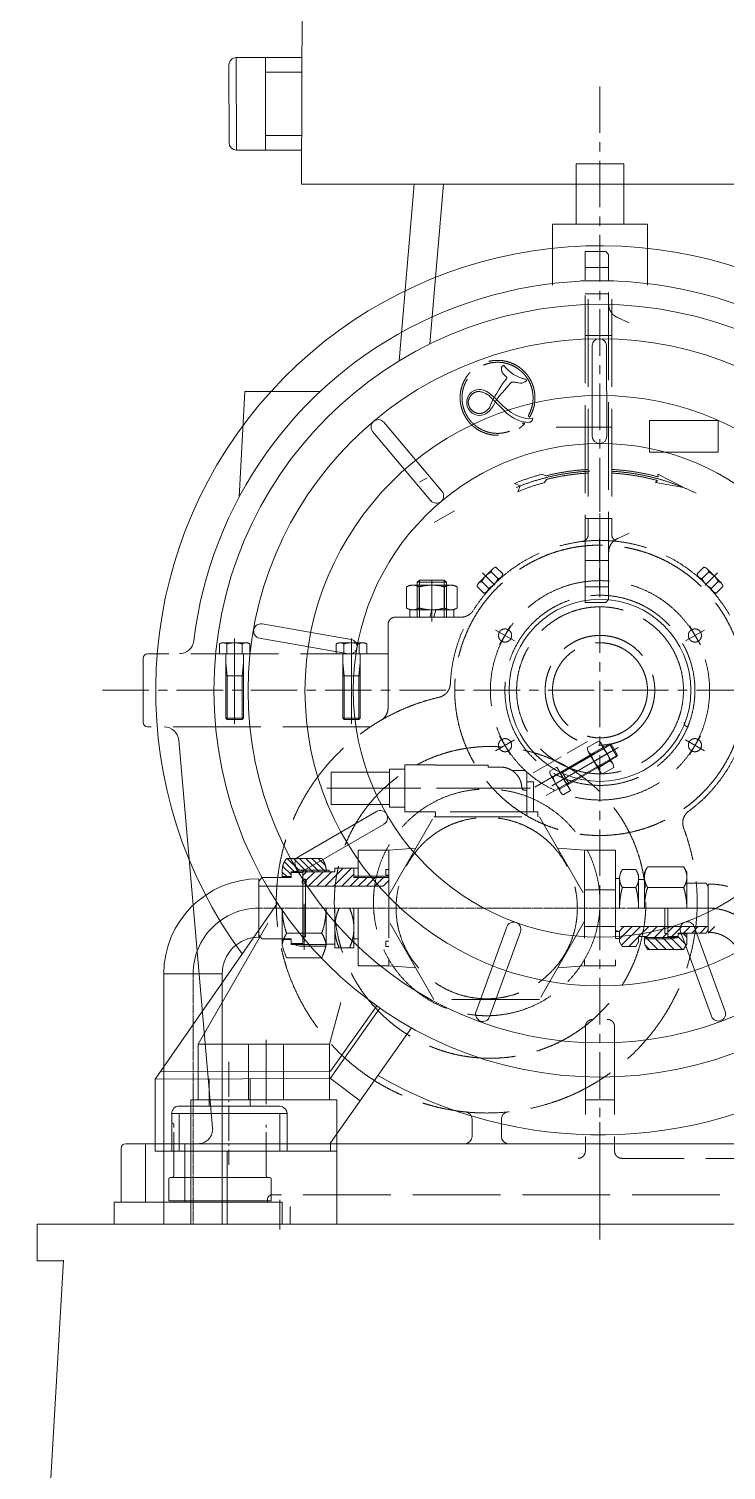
# Model space of a CAD drawing. Header units: millimetres. Extents: x 1925 to 561113, y 7411 to 433459.
# Drawn here: x 129742 to 141861, y 122444 to 147476 of the extents above; entities that cross this region are included whole.
import ezdxf

# ---------------------------------------------------------------- set-up
doc = ezdxf.new("R2010")
doc.units = ezdxf.units.MM
doc.header["$LTSCALE"] = 25.4
for name, pattern in [('ACAD_ISO02W100', [15, 12, -3]), ('ACAD_ISO04W100', [30, 24, -3, 0, -3]), ('CENTER', [50.8, 31.75, -6.35, 6.35, -6.35]), ('CHAIN', [0.7087, 0.4724, -0.0591, 0.1181, -0.0591]), ('EB_DASHDOTDOT', [45, 30, -3, 3, -3, 3, -3])]:
    doc.linetypes.add(name, pattern=pattern)
for name, color, linetype, lineweight in [('CAXA0', 7, 'Continuous', 5), ('CAXA1', 5, 'CENTER', 5), ('CAXA3', 7, 'Continuous', 5), ('图层1', 1, 'ACAD_ISO04W100', 5), ('虚线', 6, 'ACAD_ISO02W100', 5)]:
    doc.layers.add(name, color=color, linetype=linetype, lineweight=lineweight)

msp = doc.modelspace()

# ---------------------------------------------------------------- linework, layer by layer
at = {"color": 7, "lineweight": 5}
for p, q in [((134491.34, 147975.61), (134482.71, 144776.92)), ((134488.64, 146976.62), (133345.91, 146976.71)), ((133348.74, 145370.2), (133347.21, 146976.71)), ((133855.2, 145370.23), (133855.21, 146976.67)), ((133221.73, 145496.93), (133218.9, 146849.45)), ((134488.62, 146722.62), (133855.21, 146722.67)), ((134484.29, 145624.27), (133855.2, 145624.23)), ((134484.31, 145370.27), (133348.74, 145370.2)), ((139255.09, 145131.85), (140080.59, 145131.85)), ((139255.09, 145131.85), (139255.09, 144084.11)), ((140080.59, 145131.85), (140080.59, 144084.11)), ((136149.85, 144776.92), (134482.71, 144776.92)), ((143136.03, 144781.76), (136149.85, 144776.92)), ((136438.18, 144776.92), (136177.81, 141709.36)), ((136947.23, 144777.47), (136712.53, 142002.64)), ((138842.34, 144084.11), (138842.34, 143023.66)), ((138842.34, 144084.11), (140493.34, 144084.11)), ((140493.34, 144084.11), (140493.34, 143023.66)), ((139767.19, 143607.92), (139411.59, 143607.92)), ((139411.59, 143119.45), (139411.59, 143607.92)), ((139767.19, 143607.92), (139817.99, 143557.12)), ((139817.99, 143103.13), (139817.99, 143557.12)), ((139529.6, 141973.91), (139532.56, 140400.01)), ((139783.47, 141968.25), (139786.54, 140401.89)), ((133494.04, 141180.16), (133397.85, 139344.84)), ((134807.59, 141180.16), (133494.04, 141180.16)), ((135714.14, 140484.57), (136728.09, 139280.78)), ((135912.25, 140643.41), (136921.45, 139445.48)), ((136530.52, 139602.68), (136662.5, 139678.88)), ((133798.32, 137140.16), (135341.42, 136871.19)), ((133748.65, 136891.13), (135299.16, 136620.73)), ((131730.36, 136546.47), (131730.36, 135429.14)), ((132347.44, 135121.08), (132936.33, 128390.09)), ((138972.59, 134560.09), (139835.97, 135058.56)), ((139015.11, 134562.64), (139861.99, 135051.59)), ((139448.29, 134992.96), (139643.35, 135105.58)), ((139662.41, 134583.18), (139464.43, 134926.08)), ((139709.34, 134991.28), (139514.28, 134878.66)), ((139891.17, 134715.26), (139693.2, 135058.16)), ((139861.99, 135051.59), (139835.97, 135058.56)), ((139835.97, 135058.56), (139962.97, 134838.59)), ((139861.99, 135051.59), (139969.94, 134864.61)), ((139099.59, 134340.12), (139962.97, 134838.59)), ((139123.06, 134375.67), (139969.94, 134864.61)), ((139841.32, 134762.68), (139646.27, 134650.06)), ((139969.94, 134864.61), (139962.97, 134838.59)), ((138794.02, 134581.28), (138918.77, 134653.3)), ((138807.32, 134521.22), (138983.3, 134216.42)), ((138852.68, 134479.68), (138977.43, 134551.7)), ((138918.77, 134653.3), (139153.41, 134246.9)), ((138972.59, 134560.09), (139099.59, 134340.12)), ((139005.58, 134579.14), (139132.58, 134359.17)), ((139712.26, 134535.76), (139907.31, 134648.38)), ((138970, 134276.48), (139094.75, 134348.5)), ((139028.66, 134174.88), (139153.41, 134246.9)), ((134430.79, 133097.7), (135785.77, 133883.54)), ((134552.83, 132875.01), (135914.39, 133664.52)), ((133790.39, 132739.22), (133739.59, 132668.25)), ((133739.59, 132714.65), (133739.59, 131699.89)), ((131937.5, 129233.21), (134063.29, 132293.33)), ((132682.86, 129841.08), (133894.06, 131945.03)), ((133536.39, 131672.43), (133554.54, 131672.43)), ((133790.51, 131672.43), (133739.59, 131743.57)), ((133790.51, 131672.43), (134145.99, 131672.43)), ((137513.75, 130407.54), (138046.59, 131880.49)), ((137750.37, 130315.39), (138285.9, 131795.39)), ((141604.63, 130328.44), (141066.01, 131799.3)), ((141845.12, 130409.95), (141304.04, 131887.93)), ((132087.81, 131062.87), (133102.56, 131062.87)), ((132087.81, 131062.87), (132087.81, 126716.88)), ((132087.81, 131062.87), (132848.56, 131062.87)), ((133102.56, 131062.87), (133102.56, 126716.88)), ((134968.85, 129841.08), (135161.89, 130567.76)), ((134981.51, 129244.1), (135841.31, 130470.05)), ((134982.14, 129371.1), (135787.54, 130507.78)), ((134983.74, 128126.5), (136389.76, 130127.14)), ((132682.86, 129841.08), (134968.85, 129841.08)), ((132682.86, 128875.89), (132682.86, 129841.08)), ((134968.85, 128875.89), (134968.85, 129841.08)), ((134982.59, 129244.1), (131937.5, 129233.21)), ((131937.5, 129233.21), (131937.5, 127986.8)), ((134982.14, 129371.1), (132025.94, 129360.53)), ((132875.53, 129241.95), (132875.59, 128766.58)), ((133585.65, 129242.67), (133586.89, 128765.54)), ((134982.59, 129244.1), (135499.72, 128860.7)), ((134102.62, 128764.78), (132353.64, 128767.35)), ((135095.85, 128875.95), (132555.59, 128875.95)), ((132555.59, 128875.95), (132555.59, 126716.88)), ((135095.85, 128875.95), (135095.85, 126716.88)), ((134229.42, 128639.07), (132226.46, 128640.35)), ((132226.46, 128640.35), (132226.46, 127986.8)), ((132353.64, 128640.27), (132353.64, 127986.8)), ((134102.43, 128639.15), (134101.47, 127986.8)), ((134229.42, 128639.07), (134229.42, 127986.8)), ((137445.35, 128539.58), (137445.35, 128240.95)), ((137953.35, 128539.57), (137953.35, 128240.95)), ((131349.36, 128037.75), (131349.36, 127097.95)), ((150259.54, 128113.95), (131425.56, 128113.95)), ((131937.5, 127986.8), (134983.88, 127986.8)), ((135095.85, 127986.95), (132555.59, 127986.95)), ((133190.59, 127986.95), (133190.59, 126716.88)), ((134983.74, 128126.5), (134983.88, 127986.8)), ((132174.59, 127123.28), (132174.59, 127504.28)), ((132199.99, 127529.68), (133927.19, 127529.68)), ((133889.09, 127529.68), (133927.19, 127529.68)), ((133952.59, 127123.28), (133952.59, 127504.28)), ((131222.36, 127097.97), (131222.36, 126716.88)), ((133063.74, 127097.97), (131222.36, 127097.97)), ((131501.45, 127097.88), (131222.36, 127097.88)), ((133063.86, 127097.95), (131349.36, 127097.95)), ((134143.36, 127097.95), (131730.36, 127097.95)), ((132174.59, 127123.28), (133952.59, 127123.28)), ((133889.36, 127148.75), (133889.36, 127097.95)), ((134143.36, 127097.97), (134143.36, 126716.88)), ((134282.79, 126716.88), (134282.79, 127021.68)), ((129888.55, 126716.88), (129888.55, 126081.88)), ((129888.65, 126716.89), (129888.65, 126081.89)), ((151351.6, 126716.89), (129888.65, 126716.89)), ((152113.6, 126716.88), (130269.55, 126716.88)), ((131844.39, 126716.88), (134282.79, 126716.88)), ((130344.61, 126092.03), (129741.62, 115794.91)), ((129888.65, 126081.88), (130344.01, 126081.88))]:
    msp.add_line(p, q, dxfattribs=at)
for centre, radius in [((139667.86, 135980.18), 6708.5), ((139667.86, 135980.18), 6114.98), ((139667.86, 135980.18), 5126.51), ((139667.84, 135987.79), 4287.11), ((139667.84, 135987.79), 1580.79)]:
    msp.add_circle(centre, radius, dxfattribs=at)
for centre, radius, start, end in [((133345.9, 146849.71), 127, 89.99533, 180.11998), ((133348.73, 145497.2), 127, 180.11998, 270.003609), ((139667.84, 135987.79), 7721.58, 68.524524, 216.36046), ((139667.74, 135987.93), 7111.99, 58.997281, 173.068094), ((139667.84, 135987.79), 7721.58, 240.011552, 64.225427), ((139656.47, 141968.16), 127, 2.81785, 177.400947), ((135815.03, 140561.71), 127, 42.81785, 217.400947), ((139659.54, 140401.89), 127, 180, 0), ((136824.16, 139363.85), 127, 220, 40), ((133776.36, 137015.07), 127, 82.81785, 257.400947), ((132355.6, 136876.93), 254, 270, 353.068094), ((135319.36, 136746.12), 127, 260, 80), ((131806.56, 136546.47), 76.2, 90, 180), ((131806.56, 135429.14), 76.2, 180, 270), ((132094.41, 135098.94), 254, 5, 90), ((139569.74, 134986.88), 121.6, 177.132768, 242.867232), ((139587.89, 134997.36), 121.6, 357.132768, 62.867232), ((139396.24, 134658.11), 457.2, 13.221345, 46.778655), ((139959.37, 134983.23), 457.2, 193.221345, 226.778655), ((139785.87, 134654.46), 121.6, 357.132768, 62.867232), ((138895.82, 134572.32), 102.19, 174.969964, 245.030036), ((139225.26, 134559.32), 381, 192.066067, 227.933933), ((139767.71, 134643.98), 121.6, 177.132768, 242.867232), ((139071.8, 134267.52), 102.19, 174.969964, 245.030036), ((135849.27, 133773.55), 127, 300, 120), ((134494.38, 132987.76), 127, 122.81785, 297.400947), ((133739.59, 131062.87), 1651.78, 90, 180), ((138165.93, 131837.06), 127, 340, 160), ((141185.35, 131842.73), 127, 20, 200), ((133739.59, 131062.87), 637.03, 90, 180), ((135448.04, 131901.81), 1347.46, 194.916912, 204.529246), ((137633.12, 130364.19), 127, 162.81785, 337.400947), ((141723.93, 130371.97), 127, 202.81785, 17.400947), ((132353.46, 128640.35), 127, 89.915813, 180), ((134102.43, 128637.78), 127, 0.581041, 89.915813), ((137318.35, 128539.58), 127, 0, 84.221715), ((138080.35, 128539.57), 127, 95.777372, 179.999999), ((132238.09, 128444.08), 25.4, 0, 90), ((132683.29, 128367.95), 254, 270, 5), ((137318.35, 128240.95), 127, 270, 0), ((138080.35, 128240.95), 127, 180, 270), ((131425.56, 128037.75), 76.2, 90, 180), ((132199.99, 127504.28), 25.4, 90, 180), ((132238.09, 127555.08), 25.4, 270, 0), ((133889.09, 127555.08), 25.4, 180, 270), ((133927.19, 127504.28), 25.4, 0, 90), ((133965.56, 127148.75), 76.2, 90, 180)]:
    msp.add_arc(centre, radius, start, end, dxfattribs=at)
at = {"color": 7, "lineweight": 5, "ltscale": 3}
msp.add_arc((133739.59, 131062.87), 1143, 90, 180.000001, dxfattribs=at)
at = {"layer": 'CAXA0', "color": 7, "linetype": 'Continuous', "lineweight": 5}
for p, q in [((134298.39, 132787.15), (134154.37, 132931.16)), ((134352.17, 132841.12), (134183.18, 133010.12)), ((134437.7, 132863.35), (134231.63, 133069.42)), ((134542.6, 132866.22), (134339.4, 133069.42)), ((134650.36, 132866.22), (134447.16, 133069.42)), ((134758.12, 132866.22), (134554.92, 133069.42)), ((134865.89, 132866.22), (134662.69, 133069.42)), ((134896.61, 132943.26), (134770.45, 133069.42)), ((134225.85, 132751.92), (134145.99, 132831.78)), ((134501.59, 132770.69), (134569.18, 132838.28)), ((134570.54, 132838.28), (134542.6, 132866.22)), ((134558.42, 132683.84), (134712.87, 132838.28)), ((134605.09, 132586.82), (134856.55, 132838.28)), ((134678.3, 132838.28), (134650.36, 132866.22)), ((134748.77, 132586.82), (135000.23, 132838.28)), ((134786.06, 132838.28), (134758.12, 132866.22)), ((134893.83, 132838.28), (134865.89, 132866.22)), ((134892.46, 132586.82), (135204.36, 132898.73)), ((135036.14, 132586.82), (135348.05, 132898.73)), ((135060.39, 132898.44), (135060.68, 132898.73)), ((135179.83, 132586.82), (135390.59, 132797.58)), ((135323.51, 132586.82), (135475.91, 132739.22)), ((135467.19, 132586.82), (135619.59, 132739.22)), ((135610.88, 132586.82), (135763.28, 132739.22)), ((135754.56, 132586.82), (135906.96, 132739.22)), ((135898.24, 132586.82), (135997.64, 132686.22)), ((139934.64, 131881.65), (139939.89, 131886.91)), ((139998.24, 131801.58), (140083.58, 131886.91)), ((140007.81, 131667.46), (140227.26, 131886.91)), ((140043.59, 131559.55), (140370.94, 131886.91)), ((140166.91, 131537.75), (140338.05, 131708.89)), ((140339.47, 131710.32), (140516.07, 131886.91)), ((140487.13, 131672.08), (140477.72, 131681.51)), ((140487.13, 131672.08), (140477.72, 131681.51)), ((140477.75, 131704.9), (140659.75, 131886.91)), ((140672.38, 131486.5), (140487.13, 131672.08)), ((140672.38, 131486.5), (140487.13, 131672.08)), ((140630.81, 131671.96), (140605.44, 131697.38)), ((140630.81, 131671.96), (140605.44, 131697.38)), ((140613.9, 131697.37), (140792.86, 131876.33)), ((140816.07, 131486.37), (140630.81, 131671.96)), ((140816.07, 131486.37), (140630.81, 131671.96)), ((140774.5, 131671.83), (140749.12, 131697.25)), ((140774.5, 131671.83), (140749.12, 131697.25)), ((140757.45, 131697.24), (140827.24, 131767.03)), ((140959.75, 131486.24), (140774.5, 131671.83)), ((140959.75, 131486.24), (140774.5, 131671.83)), ((140846.12, 131787.35), (140945.68, 131886.91)), ((140916.62, 131673.26), (140892.8, 131697.12)), ((140916.62, 131673.26), (140892.8, 131697.12)), ((141103.43, 131486.11), (140916.62, 131673.26)), ((141103.43, 131486.11), (140916.62, 131673.26)), ((140917.33, 131714.88), (141089.36, 131886.91)), ((141166.88, 131566.36), (141023.85, 131709.65)), ((141166.88, 131566.36), (141023.85, 131709.65)), ((141176.24, 131700.8), (141116.73, 131760.42)), ((141176.24, 131700.8), (141116.73, 131760.42)), ((141119.24, 131773.1), (141233.05, 131886.91)), ((141262.77, 131772.95), (141376.73, 131886.91)), ((141406.3, 131772.79), (141520.42, 131886.91)), ((141549.83, 131772.64), (141664.1, 131886.91)), ((140528.7, 131486.63), (140449.16, 131566.31)), ((140528.7, 131486.63), (140449.16, 131566.31))]:
    msp.add_line(p, q, dxfattribs=at)
at = {"layer": 'CAXA1', "lineweight": 5}
for p, q in [((139667.84, 146476.21), (139667.84, 127748.64)), ((131020.09, 135987.79), (148315.6, 135987.79))]:
    msp.add_line(p, q, dxfattribs=at)
at = {"layer": 'CAXA1', "linetype": 'CENTER', "lineweight": 5, "ltscale": 3}
for p, q in [((139911.29, 143097.77), (139337.09, 143097.77)), ((138829.32, 134330.72), (139981.96, 134996.2)), ((139546.56, 134744.9), (139858.18, 134924.81)), ((139566.5, 134903.09), (138532.64, 134306.19)), ((133863.95, 129917.28), (133863.95, 128799.69)), ((139667.72, 128489.36), (139667.72, 126450.9)), ((134104.99, 126621.62), (134104.99, 127140.82)), ((139667.59, 126717.09), (139667.59, 126450.86))]:
    msp.add_line(p, q, dxfattribs=at)
at = {"layer": 'CAXA3', "color": 7, "lineweight": 5}
for p, q in [((138972.59, 134560.09), (139015.11, 134562.64)), ((139099.59, 134340.12), (139123.06, 134375.67))]:
    msp.add_line(p, q, dxfattribs=at)
at = {"layer": 'CAXA3', "color": 7, "linetype": 'EB_DASHDOTDOT', "lineweight": 5}
for p, q in [((132263.49, 127555.08), (132263.49, 128444.08)), ((133863.69, 127555.08), (133863.69, 128444.08))]:
    msp.add_line(p, q, dxfattribs=at)
at = {"layer": '图层1', "color": 7, "lineweight": 5}
msp.add_line((133216.26, 129537.3), (133216.26, 127748.64), dxfattribs=at)
at = {"layer": '虚线', "color": 7, "lineweight": 5, "ltscale": 5}
for p, q in [((139817.99, 143328.52), (139411.59, 143328.52)), ((139411.59, 137511.93), (139411.59, 143116.02)), ((139411.59, 137509.78), (139411.59, 143097.77)), ((139817.99, 137562.73), (139817.99, 143121.38)), ((139817.99, 137562.73), (139817.99, 143103.13)), ((139817.99, 142871.32), (139411.59, 142871.32)), ((139464.54, 142780.56), (139464.54, 138698.23)), ((139870.94, 142780.56), (139870.94, 138698.48)), ((139974.97, 142461.39), (140173.6, 142370.59)), ((139870.94, 142147.42), (139411.59, 142147.42)), ((137955.52, 141576.35), (137955.49, 141572.4)), ((137955.49, 141572.4), (137955.59, 141568.27)), ((137955.69, 141580.13), (137955.52, 141576.35)), ((137955.59, 141568.27), (137955.82, 141563.95)), ((137956, 141583.75), (137955.69, 141580.13)), ((137955.82, 141563.95), (137956.19, 141559.41)), ((137956.44, 141587.21), (137956, 141583.75)), ((137956.19, 141559.41), (137957.15, 141551.24)), ((137957.02, 141590.51), (137956.44, 141587.21)), ((137957.74, 141593.67), (137957.02, 141590.51)), ((137957.15, 141551.24), (137958.45, 141543.4)), ((137958.6, 141596.67), (137957.74, 141593.67)), ((137958.45, 141543.4), (137959.22, 141539.6)), ((137959.59, 141599.52), (137958.6, 141596.67)), ((137959.22, 141539.6), (137960.08, 141535.88)), ((137960.73, 141602.22), (137959.59, 141599.52)), ((137960.08, 141535.88), (137961.03, 141532.23)), ((137962, 141604.77), (137960.73, 141602.22)), ((137961.03, 141532.23), (137962.06, 141528.67)), ((137963.41, 141607.17), (137962, 141604.77)), ((137962.06, 141528.67), (137963.18, 141525.18)), ((137963.18, 141525.18), (137964.39, 141521.76)), ((137964.96, 141609.42), (137963.41, 141607.17)), ((137964.39, 141521.76), (137965.68, 141518.43)), ((137966.65, 141611.52), (137964.96, 141609.42)), ((137965.68, 141518.43), (137967.06, 141515.16)), ((137969.22, 141614.18), (137966.65, 141611.52)), ((137967.06, 141515.16), (137968.52, 141511.97)), ((137968.52, 141511.97), (137970.08, 141508.86)), ((137972.16, 141616.7), (137969.22, 141614.18)), ((137970.08, 141508.86), (137971.72, 141505.82)), ((137971.72, 141505.82), (137973.44, 141502.85)), ((137975.44, 141619.07), (137972.16, 141616.7)), ((137973.44, 141502.85), (137975.3, 141499.89)), ((137975.3, 141499.89), (137977.28, 141496.93)), ((137979.06, 141621.26), (137975.44, 141619.07)), ((137977.28, 141496.93), (137979.41, 141493.96)), ((137983, 141623.27), (137979.06, 141621.26)), ((137979.41, 141493.96), (137981.68, 141490.98)), ((137981.68, 141490.98), (137984.1, 141487.98)), ((137987.22, 141625.07), (137983, 141623.27)), ((137984.1, 141487.98), (137986.68, 141484.95)), ((137986.68, 141484.95), (137992.36, 141478.73)), ((137991.68, 141626.65), (137987.22, 141625.07)), ((137996.3, 141627.99), (137991.68, 141626.65)), ((137992.36, 141478.73), (137998.12, 141472.88)), ((137996.3, 141627.99), (138006.26, 141615.98)), ((137998.12, 141472.88), (138004.78, 141466.52)), ((138004.78, 141466.52), (138010.97, 141460.84)), ((138006.26, 141615.98), (138016.46, 141604.18)), ((138010.97, 141460.84), (138028.43, 141445.11)), ((138016.46, 141604.18), (138026.89, 141592.62)), ((138026.89, 141592.62), (138037.53, 141581.32)), ((138028.43, 141445.11), (138042.02, 141432.56)), ((138037.53, 141581.32), (138048.38, 141570.27)), ((138048.38, 141570.27), (138059.43, 141559.49)), ((138059.43, 141559.49), (138070.68, 141548.98)), ((138070.68, 141548.98), (138082.1, 141538.76)), ((138082.1, 141538.76), (138093.71, 141528.83)), ((138093.71, 141528.83), (138105.48, 141519.2)), ((138105.48, 141519.2), (138117.4, 141509.87)), ((138117.4, 141509.87), (138129.48, 141500.85)), ((138129.48, 141500.85), (138141.71, 141492.15)), ((138141.71, 141492.15), (138154.07, 141483.76)), ((138154.07, 141483.76), (138166.56, 141475.71)), ((138166.56, 141475.71), (138179.18, 141467.97)), ((138179.18, 141467.97), (138190.82, 141461.2)), ((138190.82, 141461.2), (138202.64, 141454.64)), ((138202.64, 141454.64), (138214.65, 141448.31)), ((138214.65, 141448.31), (138226.84, 141442.2)), ((138226.84, 141442.2), (138239.21, 141436.32)), ((138239.21, 141436.32), (138251.75, 141430.67)), ((138251.75, 141430.67), (138264.45, 141425.26)), ((137435.25, 141163.53), (137476.17, 141190.45)), ((137476.17, 141190.45), (137521.05, 141207.79)), ((137521.05, 141207.79), (137566.71, 141214.33)), ((137566.71, 141214.33), (137605.3, 141211.22)), ((137605.3, 141211.22), (137645.82, 141200.29)), ((137645.82, 141200.29), (137688.44, 141181.51)), ((137688.44, 141181.51), (137733.83, 141154.61)), ((137913.97, 141216.51), (137890.27, 141178.16)), ((137944.25, 141263.22), (137913.97, 141216.51)), ((137975.69, 141309.27), (137944.25, 141263.22)), ((138110.68, 141323.54), (137974.26, 141163.14)), ((138008.29, 141354.68), (137975.69, 141309.27)), ((138042.02, 141399.39), (138008.29, 141354.68)), ((138112.09, 141324.27), (138107.46, 141320.23)), ((138116.83, 141327.96), (138112.09, 141324.27)), ((138121.66, 141331.27), (138116.83, 141327.96)), ((138126.53, 141334.16), (138121.66, 141331.27)), ((138131.39, 141336.61), (138126.53, 141334.16)), ((138136.23, 141338.63), (138131.39, 141336.61)), ((138141.03, 141340.19), (138136.23, 141338.63)), ((138143.41, 141340.8), (138141.03, 141340.19)), ((138145.78, 141341.29), (138143.41, 141340.8)), ((138149.81, 141341.89), (138145.78, 141341.29)), ((138154.04, 141342.2), (138149.81, 141341.89)), ((138158.51, 141342.25), (138154.04, 141342.2)), ((138163.3, 141342.03), (138158.51, 141342.25)), ((138168.03, 141341.58), (138163.3, 141342.03)), ((138173.3, 141340.9), (138168.03, 141341.58)), ((138190.57, 141338.05), (138173.3, 141340.9)), ((138203.44, 141336.22), (138190.57, 141338.05)), ((138231.58, 141332.79), (138203.44, 141336.22)), ((138243.45, 141331.03), (138231.58, 141332.79)), ((138287.92, 141323.93), (138245.58, 141330.81)), ((138264.45, 141425.26), (138277.3, 141420.08)), ((138277.3, 141420.08), (138290.31, 141415.14)), ((138316.34, 141325.02), (138287.92, 141323.93)), ((138290.31, 141415.14), (138303.46, 141410.44)), ((138303.46, 141410.44), (138316.75, 141405.98)), ((138362.06, 141344.8), (138316.34, 141325.02)), ((138316.75, 141405.98), (138330.16, 141401.77)), ((138330.16, 141401.77), (138343.69, 141397.82)), ((138343.69, 141397.82), (138357.34, 141394.11)), ((138357.34, 141394.11), (138371.08, 141390.66)), ((138388.1, 141361.99), (138362.06, 141344.8)), ((138371.08, 141390.66), (138384.92, 141387.47)), ((138384.92, 141387.47), (138393.09, 141376.53)), ((138393.09, 141376.53), (138388.1, 141361.99)), ((137352.18, 140971.2), (137355.79, 141027.38)), ((137362.09, 140917.43), (137352.18, 140971.2)), ((137355.79, 141027.38), (137372.62, 141081.45)), ((137372.62, 141081.45), (137401.31, 141129.01)), ((137379.08, 140987.91), (137379.28, 140994.97)), ((137379.22, 140980.95), (137379.08, 140987.91)), ((137379.67, 140973.94), (137379.22, 140980.95)), ((137379.28, 140994.97), (137379.79, 141002.09)), ((137380.43, 140966.91), (137379.67, 140973.94)), ((137379.79, 141002.09), (137380.63, 141009.25)), ((137381.52, 140959.86), (137380.43, 140966.91)), ((137380.63, 141009.25), (137381.8, 141016.45)), ((137382.92, 140952.8), (137381.52, 140959.86)), ((137381.8, 141016.45), (137383.29, 141023.67)), ((137384.63, 140945.74), (137382.92, 140952.8)), ((137383.29, 141023.67), (137385.1, 141030.9)), ((137386.65, 140938.7), (137384.63, 140945.74)), ((137385.1, 141030.9), (137387.22, 141038.13)), ((137388.99, 140931.69), (137386.65, 140938.7)), ((137387.22, 141038.13), (137389.65, 141045.34)), ((137391.62, 140924.7), (137388.99, 140931.69)), ((137389.65, 141045.34), (137392.4, 141052.52)), ((137392.4, 141052.52), (137395.44, 141059.64)), ((137395.44, 141059.64), (137398.78, 141066.71)), ((137398.78, 141066.71), (137402.41, 141073.69)), ((137401.31, 141129.01), (137435.25, 141163.53)), ((137402.41, 141073.69), (137406.31, 141080.56)), ((137406.31, 141080.56), (137410.48, 141087.32)), ((137410.48, 141087.32), (137414.9, 141093.94)), ((137414.9, 141093.94), (137419.58, 141100.41)), ((137419.58, 141100.41), (137424.49, 141106.72)), ((137424.49, 141106.72), (137429.62, 141112.84)), ((137429.62, 141112.84), (137434.96, 141118.76)), ((137434.96, 141118.76), (137440.49, 141124.45)), ((137440.49, 141124.45), (137446.2, 141129.91)), ((137446.2, 141129.91), (137452.07, 141135.11)), ((137452.07, 141135.11), (137458.09, 141140.05)), ((137458.09, 141140.05), (137464.23, 141144.71)), ((137464.23, 141144.71), (137470.48, 141149.08)), ((137470.48, 141149.08), (137476.84, 141153.15)), ((137476.84, 141153.15), (137483.27, 141156.9)), ((137483.27, 141156.9), (137489.78, 141160.34)), ((137489.78, 141160.34), (137496.35, 141163.46)), ((137496.35, 141163.46), (137502.95, 141166.24)), ((137502.95, 141166.24), (137509.59, 141168.69)), ((137509.59, 141168.69), (137516.24, 141170.79)), ((137516.24, 141170.79), (137522.17, 141172.38)), ((137522.17, 141172.38), (137528.19, 141173.72)), ((137528.19, 141173.72), (137534.31, 141174.82)), ((137534.31, 141174.82), (137540.52, 141175.68)), ((137540.52, 141175.68), (137546.82, 141176.29)), ((137546.82, 141176.29), (137553.22, 141176.66)), ((137553.22, 141176.66), (137559.7, 141176.79)), ((137559.7, 141176.79), (137566.27, 141176.67)), ((137566.27, 141176.67), (137579.68, 141175.71)), ((137579.68, 141175.71), (137593.43, 141173.78)), ((137593.43, 141173.78), (137607.5, 141170.87)), ((137607.5, 141170.87), (137621.88, 141166.99)), ((137621.88, 141166.99), (137636.61, 141162.13)), ((137636.61, 141162.13), (137651.6, 141156.31)), ((137651.6, 141156.31), (137666.83, 141149.53)), ((137666.83, 141149.53), (137682.25, 141141.82)), ((137682.25, 141141.82), (137697.85, 141133.19)), ((137697.85, 141133.19), (137713.53, 141123.68)), ((137713.53, 141123.68), (137729.23, 141113.33)), ((137729.23, 141113.33), (137744.84, 141102.21)), ((137733.83, 141154.61), (137812.27, 141093.18)), ((137763.33, 140937.94), (137744.84, 140896.47)), ((137782.61, 140979.07), (137763.33, 140937.94)), ((137802.63, 141019.75), (137782.61, 140979.07)), ((137823.44, 141060.05), (137802.63, 141019.75)), ((137871.95, 141035.17), (137803.09, 140916.27)), ((137812.27, 141093.18), (137849.3, 141056.49)), ((137845, 141099.92), (137823.44, 141060.05)), ((137867.27, 141139.28), (137845, 141099.92)), ((137849.3, 141056.49), (137973.44, 140934.11)), ((137890.27, 141178.16), (137867.27, 141139.28)), ((137910.66, 141088.07), (137871.95, 141035.17)), ((137974.26, 141163.14), (137910.66, 141088.07)), ((137973.44, 140934.11), (138019.16, 140894.59)), ((137381.94, 140873.71), (137362.09, 140917.43)), ((137411.54, 140834.47), (137381.94, 140873.71)), ((137394.56, 140917.76), (137391.62, 140924.7)), ((137397.79, 140910.89), (137394.56, 140917.76)), ((137401.31, 140904.09), (137397.79, 140910.89)), ((137405.1, 140897.38), (137401.31, 140904.09)), ((137409.17, 140890.77), (137405.1, 140897.38)), ((137413.51, 140884.29), (137409.17, 140890.77)), ((137448.95, 140802.25), (137411.54, 140834.47)), ((137418.09, 140877.94), (137413.51, 140884.29)), ((137422.94, 140871.71), (137418.09, 140877.94)), ((137428.03, 140865.64), (137422.94, 140871.71)), ((137433.34, 140859.75), (137428.03, 140865.64)), ((137438.86, 140854.05), (137433.34, 140859.75)), ((137444.57, 140848.56), (137438.86, 140854.05)), ((137450.47, 140843.29), (137444.57, 140848.56)), ((137491.68, 140779.21), (137448.95, 140802.25)), ((137456.53, 140838.25), (137450.47, 140843.29)), ((137462.75, 140833.45), (137456.53, 140838.25)), ((137469.1, 140828.91), (137462.75, 140833.45)), ((137475.58, 140824.63), (137469.1, 140828.91)), ((137482.16, 140820.63), (137475.58, 140824.63)), ((137488.85, 140816.92), (137482.16, 140820.63)), ((137495.61, 140813.49), (137488.85, 140816.92)), ((137531.09, 140767.58), (137491.68, 140779.21)), ((137502.44, 140810.37), (137495.61, 140813.49)), ((137509.32, 140807.55), (137502.44, 140810.37)), ((137516.24, 140805.03), (137509.32, 140807.55)), ((137523.13, 140802.85), (137516.24, 140805.03)), ((137530.11, 140800.96), (137523.13, 140802.85)), ((137537.17, 140799.35), (137530.11, 140800.96)), ((137572.58, 140763.34), (137531.09, 140767.58)), ((137544.3, 140798.02), (137537.17, 140799.35)), ((137551.49, 140796.99), (137544.3, 140798.02)), ((137558.72, 140796.26), (137551.49, 140796.99)), ((137565.98, 140795.81), (137558.72, 140796.26)), ((137573.27, 140795.66), (137565.98, 140795.81)), ((137614.14, 140766.7), (137572.58, 140763.34)), ((137580.56, 140795.81), (137573.27, 140795.66)), ((137587.84, 140796.26), (137580.56, 140795.81)), ((137595.09, 140796.99), (137587.84, 140796.26)), ((137602.31, 140798.03), (137595.09, 140796.99)), ((137609.48, 140799.35), (137602.31, 140798.03)), ((137616.59, 140800.96), (137609.48, 140799.35)), ((137653.68, 140777.51), (137614.14, 140766.7)), ((137623.61, 140802.86), (137616.59, 140800.96)), ((137630.54, 140805.03), (137623.61, 140802.86)), ((137638.61, 140807.97), (137630.54, 140805.03)), ((137646.62, 140811.31), (137638.61, 140807.97)), ((137654.56, 140815.07), (137646.62, 140811.31)), ((137685.22, 140792.49), (137653.68, 140777.51)), ((137662.43, 140819.23), (137654.56, 140815.07)), ((137670.2, 140823.78), (137662.43, 140819.23)), ((137677.87, 140828.73), (137670.2, 140823.78)), ((137685.41, 140834.05), (137677.87, 140828.73)), ((137715.59, 140813.03), (137685.22, 140792.49)), ((137692.82, 140839.73), (137685.41, 140834.05)), ((137700.08, 140845.78), (137692.82, 140839.73)), ((137707.17, 140852.17), (137700.08, 140845.78)), ((137714.06, 140858.88), (137707.17, 140852.17)), ((137720.73, 140865.89), (137714.06, 140858.88)), ((137744.47, 140838.9), (137715.59, 140813.03)), ((137727.17, 140873.18), (137720.73, 140865.89)), ((137733.35, 140880.72), (137727.17, 140873.18)), ((137739.25, 140888.5), (137733.35, 140880.72)), ((137744.84, 140896.47), (137739.25, 140888.5)), ((137771.34, 140869.65), (137744.47, 140838.9)), ((137803.09, 140916.27), (137771.34, 140869.65)), ((137977.42, 140871.25), (138000.39, 140845.91)), ((138000.39, 140845.91), (138025.06, 140821.45)), ((138019.16, 140894.59), (138042.02, 140875.46)), ((138025.06, 140821.45), (138051.36, 140797.94)), ((138042.02, 140875.46), (138126.07, 140812.04)), ((138051.36, 140797.94), (138079.21, 140775.44)), ((138079.21, 140775.44), (138108.56, 140754.02)), ((138108.56, 140754.02), (138139.26, 140733.76)), ((138126.07, 140812.04), (138202.8, 140767.28)), ((138139.26, 140733.76), (138171.22, 140714.73)), ((138171.22, 140714.73), (138204.3, 140697.01)), ((138202.8, 140767.28), (138279.3, 140736.24)), ((138204.3, 140697.01), (138232.64, 140683.37)), ((138232.64, 140683.37), (138259.58, 140671.88)), ((138279.3, 140736.24), (138364.87, 140713.58)), ((138364.87, 140713.58), (138432.49, 140704.99)), ((138432.49, 140704.99), (138467.22, 140706.88)), ((138467.22, 140706.88), (138503.33, 140713.58)), ((138487.24, 140672.66), (138491.16, 140679.14)), ((138491.16, 140679.14), (138494.7, 140686.25)), ((138494.7, 140686.25), (138497.79, 140693.88)), ((138497.79, 140693.88), (138500.38, 140701.93)), ((138500.38, 140701.93), (138502.42, 140710.21)), ((138259.58, 140671.88), (138285.64, 140662.33)), ((138285.64, 140662.33), (138311.07, 140654.65)), ((138311.07, 140654.65), (138336.16, 140648.73)), ((138336.16, 140648.73), (138360.95, 140644.59)), ((138360.95, 140644.59), (138385.57, 140642.21)), ((138385.57, 140642.21), (138410.08, 140641.58)), ((138410.08, 140641.58), (138430.87, 140642.64)), ((138430.87, 140642.64), (138439.7, 140643.84)), ((138439.7, 140643.84), (138447.73, 140645.52)), ((138447.73, 140645.52), (138455.12, 140647.71)), ((138455.12, 140647.71), (138461.84, 140650.41)), ((138461.84, 140650.41), (138467.93, 140653.64)), ((138467.93, 140653.64), (138473.4, 140657.42)), ((138473.4, 140657.42), (138478.32, 140661.77)), ((138478.32, 140661.77), (138482.95, 140666.86)), ((138482.95, 140666.86), (138487.24, 140672.66)), ((139870.94, 140559.92), (138909.02, 140559.92)), ((140525.46, 140673.8), (140525.46, 140121.75)), ((141721.79, 140673.8), (140525.46, 140673.8)), ((141721.79, 140121.75), (141721.79, 140673.8)), ((140525.46, 140121.75), (141721.79, 140121.75)), ((138659.04, 139741.17), (138724.92, 139712.41)), ((141122.74, 139507.87), (140670.68, 139742.18)), ((140670.68, 139742.18), (140681.35, 139693.25)), ((138281.17, 139537.8), (138179.53, 139578.26)), ((138237.85, 139437.46), (138281.17, 139537.8)), ((138740.49, 139650.85), (138698.48, 139593.96)), ((139666.63, 139493.12), (139666.63, 139086.72)), ((140664.58, 139632), (140631.24, 139594.97)), ((141122.74, 139507.87), (140631.24, 139594.97)), ((137140.81, 139104.52), (136788.85, 138901.32)), ((139870.94, 138972.43), (139411.59, 138972.43)), ((139667.73, 138591.19), (139667.73, 138972.19)), ((139977.17, 138626.13), (140175.8, 138716.93)), ((139657.6, 138627.34), (139657.6, 138220.94)), ((139666.75, 138604.1), (139666.75, 138197.7)), ((139817.99, 138241.81), (139411.59, 138241.81)), ((137558.54, 137847.47), (137805.88, 138097.86)), ((137839.94, 137816.85), (137628, 138026.21)), ((137703.1, 137704.67), (137950.44, 137955.06)), ((137777.83, 138043.12), (137896.05, 137926.33)), ((137978.49, 138009.8), (137860.27, 138126.58)), ((139658.69, 137725.42), (139658.69, 138106.42)), ((139667.85, 137702.17), (139667.85, 138083.17)), ((141356.99, 138009.8), (141475.21, 138126.58)), ((141632.38, 137704.67), (141385.04, 137955.06)), ((141557.66, 138043.12), (141439.44, 137926.33)), ((141495.54, 137816.85), (141707.48, 138026.21)), ((141776.94, 137847.47), (141529.6, 138097.86)), ((136306.68, 137418.29), (136306.68, 137782.67)), ((136416.66, 137815.11), (137076.57, 137815.11)), ((136492.62, 137864.63), (136530.72, 137902.73)), ((137000.62, 137864.63), (136492.62, 137864.63)), ((136492.62, 137864.63), (136492.62, 137258.39)), ((136526.65, 137782.67), (136526.65, 137418.29)), ((136962.52, 137902.73), (136530.72, 137902.73)), ((136530.72, 137258.39), (136530.72, 137902.73)), ((136746.62, 137353.41), (136746.62, 137891.31)), ((137000.62, 137864.63), (136962.52, 137902.73)), ((136962.52, 137258.39), (136962.52, 137902.73)), ((136966.59, 137782.67), (136966.59, 137418.29)), ((137000.62, 137258.39), (137000.62, 137864.63)), ((137186.56, 137418.29), (137186.56, 137782.67)), ((137648.71, 137675.95), (137530.49, 137792.73)), ((137612.93, 137876.19), (137731.15, 137759.41)), ((139817.99, 137784.62), (139411.59, 137784.62)), ((141722.55, 137876.19), (141604.33, 137759.41)), ((141686.77, 137675.95), (141805, 137792.73)), ((136746.62, 137182.19), (136746.62, 137461.59)), ((139767.19, 137511.93), (139411.59, 137511.93)), ((139767.19, 137511.93), (139817.99, 137562.73)), ((137251.63, 137257.93), (136111.81, 137257.93)), ((137130.16, 137385.39), (136363.08, 137385.39)), ((136363.08, 137258.39), (136363.08, 137385.39)), ((137130.16, 137258.39), (136363.08, 137258.39)), ((136416.66, 137385.85), (137076.57, 137385.85)), ((136713.75, 137258.39), (136718.15, 137274.83)), ((136718.15, 137274.83), (136747.78, 137385.39)), ((136779.49, 137258.39), (136813.52, 137385.39)), ((137130.16, 137258.39), (137130.16, 137385.39)), ((135984.81, 137130.93), (135984.81, 135685.07)), ((138183.05, 136844.92), (137853.09, 137035.42)), ((137922.82, 136775.2), (138113.32, 137105.15)), ((141152.64, 136844.92), (141482.6, 137035.42)), ((141222.37, 137105.15), (141412.87, 136775.2)), ((133053.66, 136794.03), (133053.66, 136623)), ((133119.65, 136813.5), (133515.6, 136813.5)), ((133185.64, 136794.03), (133185.64, 136623)), ((133317.63, 136889.7), (133317.63, 135403.8)), ((133449.61, 136794.03), (133449.61, 136623)), ((133581.59, 136794.03), (133581.59, 136623)), ((135085.66, 136794.03), (135085.66, 136623)), ((135151.65, 136813.5), (135547.59, 136813.5)), ((135217.64, 136794.03), (135217.64, 136623)), ((135349.62, 136889.7), (135349.62, 135403.8)), ((135481.6, 136794.03), (135481.6, 136623)), ((135613.59, 136794.03), (135613.59, 136623)), ((135984.81, 136622.93), (131806.56, 136622.93)), ((133053.66, 136623), (133581.59, 136623)), ((133165.23, 136623), (133470.03, 136623)), ((133165.23, 136623), (133165.23, 135502.86)), ((133188.09, 136242), (133165.23, 136464.25)), ((133447.17, 136242), (133470.03, 136464.25)), ((133470.03, 136623), (133470.03, 135502.86)), ((135085.66, 136623), (135613.59, 136623)), ((135197.22, 136623), (135502.02, 136623)), ((135197.22, 136623), (135197.22, 135502.86)), ((135220.08, 136242), (135197.22, 136464.25)), ((135479.16, 136242), (135502.02, 136464.25)), ((135502.02, 136623), (135502.02, 135502.86)), ((133165.23, 136242), (133470.03, 136242)), ((133188.09, 136242), (133188.09, 135480)), ((133447.17, 136242), (133447.17, 135480)), ((135197.22, 136242), (135502.02, 136242)), ((135220.08, 136242), (135220.08, 135480)), ((135479.16, 136242), (135479.16, 135480)), ((133188.09, 135480), (133165.23, 135502.86)), ((133165.23, 135502.86), (133470.03, 135502.86)), ((133188.09, 135480), (133447.17, 135480)), ((133447.17, 135480), (133470.03, 135502.86)), ((135220.08, 135480), (135197.22, 135502.86)), ((135197.22, 135502.86), (135502.02, 135502.86)), ((135220.08, 135480), (135479.16, 135480)), ((135479.16, 135480), (135502.02, 135502.86)), ((135677.57, 135352.94), (131806.56, 135352.94)), ((138113.32, 134870.2), (137922.82, 135200.15)), ((141412.87, 135200.15), (141222.37, 134870.2)), ((138183.05, 135130.43), (137853.09, 134939.93)), ((139452.2, 135101.06), (139100.25, 134897.86)), ((141152.64, 135130.43), (141482.6, 134939.93)), ((136810.44, 134692.57), (136277.04, 134692.57)), ((136277.04, 134692.57), (136277.04, 133879.77)), ((136759.64, 134692.57), (136810.44, 134692.57)), ((136810.44, 134692.57), (136810.44, 134686.19)), ((137724.82, 134686.19), (136810.44, 134686.19)), ((137724.82, 134654.27), (137724.82, 134686.19)), ((138990.27, 134834.36), (138506.33, 134554.96)), ((134994.34, 134006.81), (134994.34, 134565.61)), ((134994.34, 134565.61), (136010.34, 134565.61)), ((136010.34, 134616.41), (136277.04, 134616.41)), ((136010.34, 133956.01), (136010.34, 134616.41)), ((137940.74, 134654.27), (137724.82, 134654.27)), ((138140.48, 134595.37), (138347.49, 134595.37)), ((138347.49, 134595.37), (138140.48, 134595.37)), ((138398.29, 134544.57), (138398.29, 133816.33)), ((139218.86, 134438.42), (138734.93, 134159.02)), ((138461.89, 134286.17), (134900.75, 134286.17)), ((134923.45, 134286.21), (137471.85, 134286.21)), ((138388.22, 134286.17), (136591.73, 134286.17)), ((138359.24, 134253.67), (138398.29, 134253.67)), ((138512.24, 134400.47), (138398.29, 134400.47)), ((138512.24, 133879.77), (138512.24, 134400.47)), ((134994.34, 134006.81), (136010.34, 134006.81)), ((136010.34, 133956.01), (136277.04, 133956.01)), ((135997.64, 132433.31), (136782.9, 133793.41)), ((136759.64, 133879.77), (136277.04, 133879.77)), ((138588.44, 133879.77), (136591.73, 133879.77)), ((136810.44, 133879.77), (136591.73, 133879.77)), ((136782.9, 133793.41), (138615.98, 133793.41)), ((136810.44, 133879.77), (136810.44, 133793.41)), ((138588.44, 133879.77), (138588.44, 133793.41)), ((138615.98, 133793.41), (139401.24, 132433.31)), ((135997.64, 133210.49), (135464.25, 133210.49)), ((135464.25, 133210.49), (135464.25, 132739.22)), ((135997.64, 133210.49), (136465.65, 133243.92)), ((135997.64, 133210.49), (135997.64, 131201.34)), ((139401.24, 133210.49), (138933.23, 133243.92)), ((139401.24, 133210.49), (139934.64, 133210.49)), ((139401.24, 133210.49), (139401.24, 131201.34)), ((139934.64, 133210.49), (139934.64, 131201.34)), ((134222.19, 133069.42), (134831.79, 133069.42)), ((140440.65, 132828.04), (140496.34, 132924.29)), ((140440.65, 132828.04), (140496.34, 132924.29)), ((141121.74, 132923.73), (140496.34, 132924.29)), ((141121.74, 132923.73), (140496.34, 132924.29)), ((141177.25, 132827.38), (141121.74, 132923.73)), ((141177.25, 132827.38), (141121.74, 132923.73)), ((133790.39, 132739.22), (134298.39, 132739.22)), ((134145.99, 132856.7), (134145.99, 132739.22)), ((134145.99, 132751.92), (134298.39, 132751.92)), ((134298.39, 132838.28), (135060.39, 132838.28)), ((134298.39, 132838.28), (134298.39, 132739.22)), ((134298.39, 132821.77), (134501.59, 132821.77)), ((134448.74, 132866.22), (134341.24, 132838.28)), ((134448.74, 132866.22), (134907.85, 132866.22)), ((134501.59, 132838.28), (134529.53, 132866.22)), ((134501.59, 132838.28), (134501.59, 132205.83)), ((134501.59, 132707.47), (134551.62, 132707.47)), ((134551.62, 132707.47), (134551.62, 132205.83)), ((134907.85, 132866.22), (134958.79, 132866.22)), ((134907.99, 132856.7), (134907.99, 132838.28)), ((134958.79, 132866.22), (134958.79, 132838.28)), ((135464.25, 132898.73), (135060.39, 132898.73)), ((135060.39, 132898.73), (135060.39, 132838.28)), ((135390.59, 132898.73), (135390.59, 132739.22)), ((135390.59, 132898.73), (135390.59, 132739.22)), ((135390.59, 132760.14), (135997.64, 132760.14)), ((135390.59, 132739.22), (135997.64, 132739.22)), ((135946.84, 132873.93), (135946.84, 132777.41)), ((135997.64, 132873.93), (135946.84, 132873.93)), ((135997.64, 132777.41), (135946.84, 132777.41)), ((140008.76, 132718.45), (139934.64, 132718.45)), ((140008.3, 132205.91), (140008.76, 132719.63)), ((140008.3, 132205.91), (140008.76, 132719.63)), ((140290.7, 132873.68), (140057.29, 132873.89)), ((140290.7, 132873.68), (140057.29, 132873.89)), ((140339.02, 132789.82), (140290.7, 132873.68)), ((140339.02, 132789.82), (140290.7, 132873.68)), ((140339.02, 132789.82), (140338.5, 132205.62)), ((140339.02, 132789.82), (140338.5, 132205.62)), ((140440.54, 132700.83), (140338.94, 132700.92)), ((140440.54, 132700.83), (140338.94, 132700.92)), ((140440.65, 132828.04), (140440.09, 132205.53)), ((140440.65, 132828.04), (140440.09, 132205.53)), ((141176.69, 132204.86), (141177.25, 132827.38)), ((141176.69, 132204.86), (141177.25, 132827.38)), ((133739.59, 132586.82), (134501.59, 132586.82)), ((134371.2, 132586.82), (135997.56, 132586.82)), ((139934.64, 132525.95), (139401.24, 132525.95)), ((139401.32, 131783.55), (139401.32, 132628.1)), ((140290.42, 132565.07), (140057.01, 132565.28)), ((140290.42, 132565.07), (140057.01, 132565.28)), ((141121.42, 132564.32), (140496.02, 132564.89)), ((141121.42, 132564.32), (140496.02, 132564.89)), ((141177.08, 132636.66), (141512.36, 132636.66)), ((141546.85, 132576.8), (141512.36, 132636.66)), ((141546.51, 131785.77), (141546.51, 132623.97)), ((134145.99, 132205.83), (134145.99, 131554.95)), ((134501.59, 131573.37), (134501.59, 132205.83)), ((134526.99, 132282.03), (134526.99, 131478.75)), ((134551.62, 131704.18), (134551.62, 132205.83)), ((134907.99, 132205.83), (134907.99, 131554.95)), ((135060.39, 132205.83), (135060.39, 131512.92)), ((135390.59, 132205.83), (135390.59, 131512.92)), ((135464.25, 132205.91), (135464.25, 131201.34)), ((140136.83, 132206.13), (141686.21, 132206.13)), ((140792.76, 131767.06), (140793.15, 132205.21)), ((140792.76, 131767.06), (140793.15, 132205.21)), ((140846.04, 131697.16), (140846.49, 132205.16)), ((140846.04, 131697.16), (140846.49, 132205.16)), ((136782.9, 130618.42), (135997.64, 131978.52)), ((139401.24, 131978.52), (138615.98, 130618.42)), ((134145.99, 131672.43), (134298.39, 131672.43)), ((134831.79, 131767.68), (134222.19, 131767.68)), ((134298.39, 131573.37), (134298.39, 131672.43)), ((134501.59, 131704.18), (134551.62, 131704.18)), ((135464.25, 131672.43), (135390.59, 131672.43)), ((139934.64, 131885.87), (139401.24, 131885.87)), ((141546.51, 131886.91), (139934.64, 131886.91)), ((139934.64, 131815.77), (140007.92, 131799.41)), ((139934.64, 131799.41), (140007.93, 131799.41)), ((140007.82, 131677.05), (139934.64, 131677.05)), ((140007.77, 131621.72), (140007.93, 131799.41)), ((140007.77, 131621.72), (140007.92, 131786.81)), ((140337.97, 131621.42), (140338.05, 131710.32)), ((140337.97, 131621.42), (140338.05, 131710.32)), ((140477.75, 131710.19), (140338.05, 131710.32)), ((140477.75, 131710.19), (140338.05, 131710.32)), ((140909.58, 131671.71), (140434.15, 131672.13)), ((140909.58, 131671.71), (140434.15, 131672.13)), ((140439.54, 131583.01), (140439.65, 131710.23)), ((140439.54, 131583.01), (140439.65, 131710.23)), ((141023.84, 131697), (140439.64, 131697.53)), ((141023.84, 131697), (140439.64, 131697.53)), ((140477.72, 131672.09), (140477.75, 131710.19)), ((140477.72, 131672.09), (140477.75, 131710.19)), ((140846.1, 131767.01), (140792.76, 131767.06)), ((140846.1, 131767.01), (140792.76, 131767.06)), ((141023.85, 131714.78), (140846.05, 131714.94)), ((141023.85, 131714.78), (140846.05, 131714.94)), ((140909.58, 131671.71), (141023.84, 131697)), ((140909.58, 131671.71), (141023.84, 131697)), ((141023.84, 131697), (141023.91, 131773.2)), ((141023.84, 131697), (141023.91, 131773.2)), ((141176.29, 131760.37), (141023.89, 131760.5)), ((141176.29, 131760.37), (141023.89, 131760.5)), ((141511.9, 131772.76), (141023.91, 131773.2)), ((141176.13, 131582.35), (141176.31, 131773.07)), ((141176.13, 131582.35), (141176.31, 131773.07)), ((141546.51, 131832.36), (141511.9, 131772.53)), ((134145.99, 131659.73), (134298.39, 131659.73)), ((134298.39, 131589.88), (134501.59, 131589.88)), ((134298.39, 131573.37), (134907.99, 131573.37)), ((134448.74, 131545.43), (134341.24, 131573.37)), ((134448.74, 131545.43), (134907.85, 131545.43)), ((134907.99, 131579.45), (135060.39, 131579.45)), ((135390.59, 131512.92), (135060.39, 131512.92)), ((135997.64, 131634.41), (135946.84, 131634.41)), ((135946.84, 131537.9), (135946.84, 131634.41)), ((135997.64, 131537.9), (135946.84, 131537.9)), ((140007.77, 131621.72), (140056.09, 131537.85)), ((140007.77, 131621.72), (140056.09, 131537.85)), ((140289.5, 131537.64), (140056.09, 131537.85)), ((140289.5, 131537.64), (140056.09, 131537.85)), ((140337.97, 131621.42), (140289.5, 131537.64)), ((140337.97, 131621.42), (140289.5, 131537.64)), ((140439.54, 131583.01), (140495.05, 131486.66)), ((140439.54, 131583.01), (140495.05, 131486.66)), ((141120.45, 131486.1), (140495.05, 131486.66)), ((141120.45, 131486.1), (140495.05, 131486.66)), ((141176.13, 131582.35), (141120.45, 131486.1)), ((141176.13, 131582.35), (141120.45, 131486.1)), ((134222.19, 131342.4), (134831.79, 131342.4)), ((135997.64, 131201.34), (135464.25, 131201.34)), ((135997.64, 131201.34), (136465.65, 131167.91)), ((139401.24, 131201.34), (138933.23, 131167.91)), ((139401.24, 131201.34), (139934.64, 131201.34)), ((138615.98, 130618.42), (136782.9, 130618.42)), ((139413.8, 130145.95), (139413.8, 127986.95)), ((139921.8, 130145.95), (139921.8, 127986.95)), ((133559.16, 129841.08), (133559.16, 128875.89)), ((134168.75, 129841.08), (134168.75, 128875.89)), ((139413.8, 128875.95), (139921.8, 128875.95)), ((131768.46, 128113.95), (131768.46, 127097.95)), ((132454.26, 128113.95), (132454.26, 127097.95)), ((144938.37, 127859.95), (140048.8, 127859.95)), ((147465.75, 127224.95), (133965.56, 127224.95))]:
    msp.add_line(p, q, dxfattribs=at)
at = {"layer": '虚线', "color": 7, "linetype": 'CHAIN', "lineweight": 5, "ltscale": 5}
for p, q in [((133739.59, 132205.91), (140112.67, 132205.91)), ((132596.59, 131062.87), (132596.59, 126716.88))]:
    msp.add_line(p, q, dxfattribs=at)
at = {"layer": '虚线', "color": 7, "lineweight": 5, "ltscale": 5}
for centre, radius in [((139667.85, 135987.68), 1905), ((139666.75, 135987.9), 1651), ((139668.78, 135987.9), 1449.79), ((138018.07, 136940.17), 114.3), ((139667.74, 135988.89), 952.5), ((141317.62, 136940.17), 114.3), ((139667.84, 135987.87), 825.5), ((139667.85, 135987.68), 825.5), ((139667.85, 135987.68), 825.5), ((137758, 132304.94), 2707.28), ((138018.07, 135035.18), 114.3), ((141317.62, 135035.18), 114.3), ((137699.44, 132304.97), 1968.5), ((137699.44, 132205.91), 1574.8), ((134527.18, 132663.09), 37.5)]:
    msp.add_circle(centre, radius, dxfattribs=at)
for centre, radius, start, end in [((140071.99, 142696.13), 254, 180, 247.544446), ((140071.99, 142696.13), 254, 180, 247.544446), ((137887.72, 141067.92), 650.61, 329.501755, 315.842637), ((137887.72, 141067.92), 617.22, 331.641994, 313.630899), ((138027.88, 141415.63), 22.14, 306.861787, 53.138213), ((154720.84, 157963.91), 23926.99, 224.806462, 225.591354), ((138461.57, 140759.44), 34.29, 151.909947, 221.988174), ((138441.74, 140741.6), 7.62, 221.988174, 329.501755), ((138337.07, 140596.02), 34.41, 63.526286, 133.007969), ((138349.02, 140620), 7.62, 315.842637, 63.526286), ((139666.75, 135987.9), 3886.19, 105.028863, 112.5006), ((139664.72, 135987.9), 3809.99, 63.935368, 112.472454), ((139666.75, 135987.9), 3841.74, 93.047399, 104.191073), ((139666.75, 135987.9), 3778.24, 93.098665, 104.191073), ((139666.75, 135987.9), 3841.74, 74.686624, 86.983529), ((139666.75, 135987.9), 3778.24, 74.686624, 86.932784), ((139666.75, 135987.9), 3733.79, 105.030041, 112.500625), ((139337.54, 138698.23), 127, 276.967671, 0.000003), ((139997.94, 138698.48), 127, 180, 263.076103), ((139668.78, 135987.9), 2603.49, 306.280444, 177.449885), ((139664.72, 135987.9), 2521.42, 2.35102, 0.000748), ((140074.19, 138391.39), 254, 112.455554, 180), ((137953.26, 137704.91), 381, 117.417032, 153.284898), ((137555.72, 138097.61), 381, 297.417032, 333.284898), ((137878.58, 138026.04), 102.19, 100.320929, 170.381001), ((137877.74, 138026.87), 102.19, 280.320929, 350.381001), ((141457.74, 138026.87), 102.19, 189.618999, 259.679071), ((141779.76, 138097.61), 381, 206.715102, 242.582968), ((141456.9, 138026.04), 102.19, 9.618999, 79.679071), ((141382.22, 137704.91), 381, 26.715102, 62.582968), ((136416.66, 137612.44), 202.66, 57.132768, 122.867232), ((136746.62, 137053.11), 762, 73.221345, 106.778655), ((137076.57, 137612.44), 202.66, 57.132768, 122.867232), ((137631.24, 137775.65), 102.19, 100.320929, 170.381001), ((137630.4, 137776.49), 102.19, 280.320929, 350.381001), ((141705.08, 137776.49), 102.19, 189.618999, 259.679071), ((141704.24, 137775.65), 102.19, 9.618999, 79.679071), ((136111.81, 137130.93), 127, 90, 180), ((136416.66, 137588.51), 202.66, 237.132768, 302.867232), ((136746.62, 138147.85), 762, 253.221345, 286.778655), ((137076.57, 137588.51), 202.66, 237.132768, 302.867232), ((137251.63, 137511.93), 254, 269.999995, 327.76828), ((133119.65, 136691.9), 121.6, 57.132768, 122.867232), ((133317.63, 136356.3), 457.2, 73.221345, 106.778655), ((133515.6, 136691.9), 121.6, 57.132768, 122.867232), ((135151.65, 136691.9), 121.6, 57.132768, 122.867232), ((135349.62, 136356.3), 457.2, 73.221345, 106.778655), ((135547.59, 136691.9), 121.6, 57.132768, 122.867232), ((136814.11, 136115.04), 254, 283.080466, 357.449885), ((137699.38, 132304.94), 3657.59, 103.080466, 20.649862), ((135730.81, 135685.07), 254, 300.216281, 0.000003), ((141204.62, 135428.81), 76.2, 180, 270), ((137940.74, 134286.17), 368.1, 2.503379, 90), ((138347.49, 134544.57), 50.8, 0, 90), ((138359.24, 134304.47), 50.8, 182.503456, 269.999969), ((141359.66, 133684.39), 254, 126.280444, 200.649862), ((134481.02, 132856.7), 335.03, 140.584042, 180.000002), ((134572.96, 132856.7), 335.03, 0, 39.41596), ((140758.79, 132744.35), 318.21, 145.564318, 214.332813), ((140758.79, 132744.35), 318.21, 145.564318, 214.332813), ((140858.97, 132744.26), 318.21, 325.564318, 34.332813), ((140858.97, 132744.26), 318.21, 325.564318, 34.332813), ((140278.96, 132719.39), 270.2, 145.123382, 214.773748), ((140278.96, 132719.39), 270.2, 145.123382, 214.773748), ((140068.76, 132719.57), 270.2, 325.123382, 34.773748), ((140068.76, 132719.57), 270.2, 325.123382, 34.773748), ((141367.13, 132204.69), 1358.83, 164.611392, 179.948565), ((141367.13, 132204.69), 1358.83, 164.611392, 179.948565), ((138979.66, 132206.84), 1358.83, 359.948565, 15.285739), ((138979.66, 132206.84), 1358.83, 359.948565, 15.285739), ((141629.52, 132204.46), 1189.43, 162.360611, 179.948565), ((141629.52, 132204.46), 1189.43, 162.360611, 179.948565), ((139987.26, 132205.93), 1189.43, 359.948565, 17.536519), ((139987.26, 132205.93), 1189.43, 359.948565, 17.536519), ((141546.51, 131188.88), 1435.1, 0.039552, 90.000002), ((135443.77, 132205.83), 1297.78, 180, 199.731614), ((133610.21, 132205.83), 1297.78, 340.268386, 0), ((135886.08, 131859.37), 825.7, 155.191398, 204.808602), ((134564.89, 131859.37), 825.7, 335.191398, 24.808602), ((134698.79, 131465.2), 564.49, 147.598307, 168.322367), ((134355.18, 131465.2), 564.49, 11.677633, 32.401693), ((141546.51, 131188.88), 596.9, 0.095094, 90.000004), ((133605.93, 131901.81), 1347.46, 335.470754, 345.083088), ((139540.8, 130145.95), 127, 90, 180), ((139794.8, 130145.95), 127, 0, 90), ((139286.8, 127986.95), 127, 270, 0), ((140048.8, 127986.95), 127, 180, 270)]:
    msp.add_arc(centre, radius, start, end, dxfattribs=at)
at = {"layer": '虚线', "color": 7, "linetype": 'CHAIN', "lineweight": 5, "ltscale": 5}
msp.add_arc((141546.51, 131188.88), 1016, 0.055868, 90.000003, dxfattribs=at)

doc.saveas('drawing.dxf')
